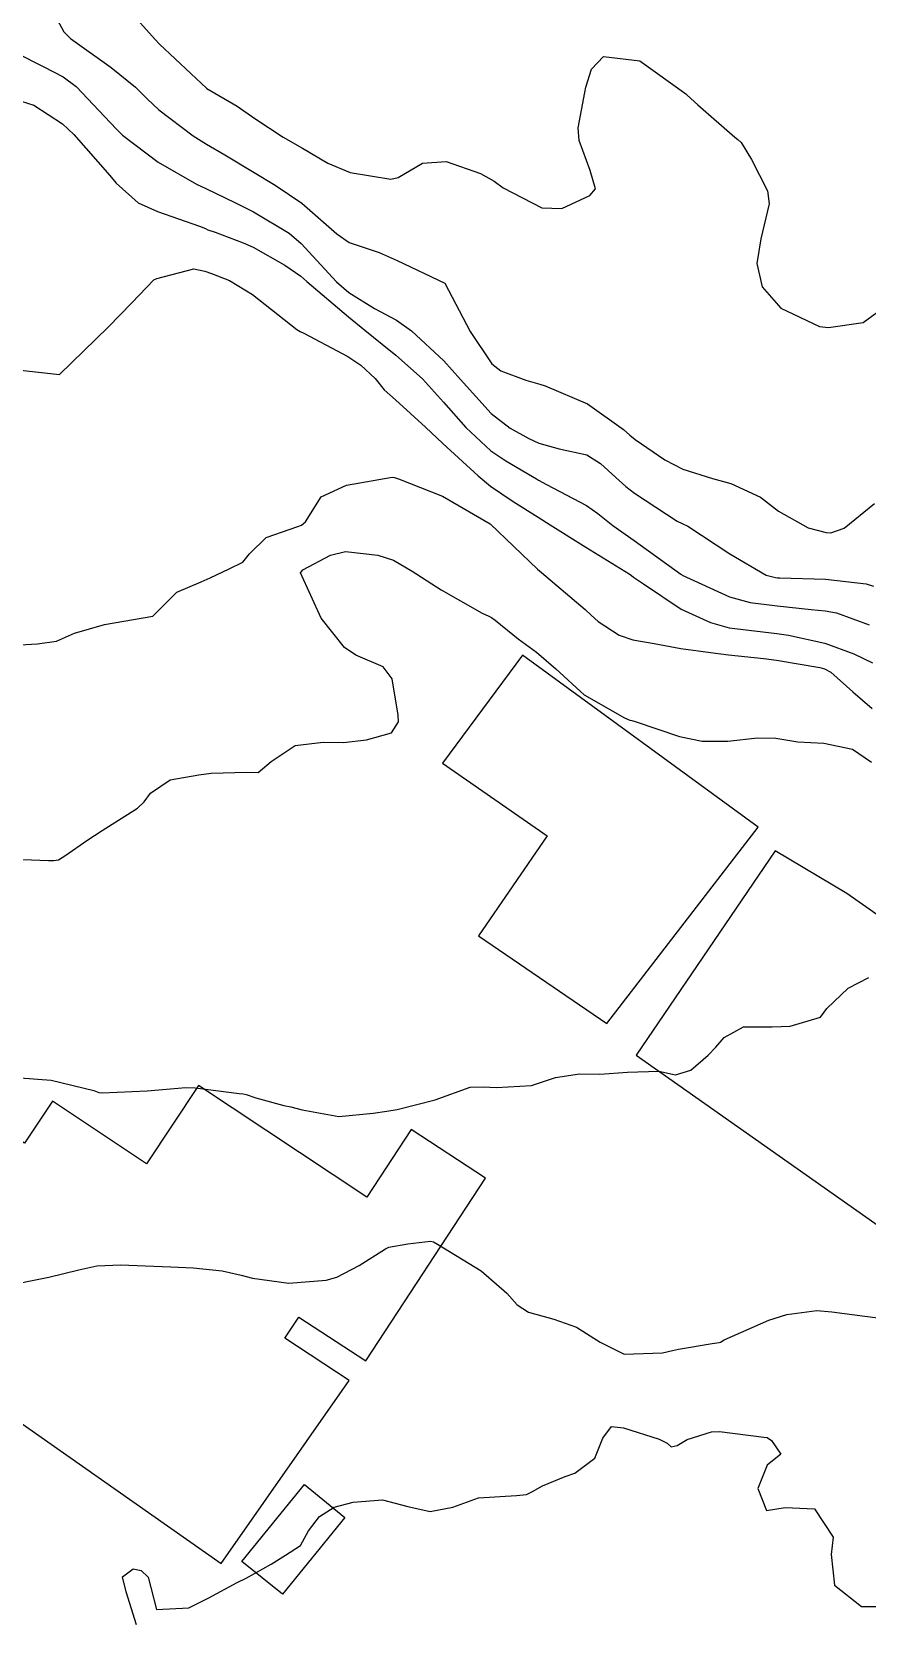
# Model space of a CAD drawing. Header units: metres. Extents: x 298520 to 308411, y 7433745 to 7450750.
# Drawn here: x 301386.3 to 301421.1, y 7442766.6 to 7442832.8 of the extents above; entities that cross this region are included whole.
import ezdxf

# ---------------------------------------------------------------- set-up
doc = ezdxf.new("R2010")
doc.units = ezdxf.units.M
doc.header["$LTSCALE"] = 10
doc.linetypes.add('DASHED', pattern=[0.75, 0.5, -0.25])
for name, color, linetype in [('Curvas de Nivel 1m', 11, 'Continuous'), ('Curvas de Nivel 5m', 15, 'Continuous'), ('Edificações', 30, 'Continuous'), ('Vias Secundárias', 230, 'DASHED')]:
    doc.layers.add(name, color=color, linetype=linetype)

msp = doc.modelspace()

# ---------------------------------------------------------------- linework, layer by layer
at = {"layer": 'Curvas de Nivel 1m', "flags": 128}
for points, elevation in [([(301386.667, 7442834.569), (301387.596, 7442832.822), (301387.884, 7442832.557), (301389.575, 7442831.345), (301390.587, 7442830.525), (301391.076, 7442830.035), (301391.554, 7442829.576), (301392.982, 7442828.496), (301393.538, 7442828.15), (301394.308, 7442827.702), (301395.521, 7442826.979), (301396.399, 7442826.451), (301397.506, 7442825.702), (301398.966, 7442824.425), (301399.489, 7442824.057), (301400.728, 7442823.644), (301401.482, 7442823.313), (301403.473, 7442822.37), (301404.526, 7442820.359), (301405.43, 7442819.013), (301405.802, 7442818.72), (301406.842, 7442818.329), (301407.42, 7442818.158), (301407.64, 7442818.098), (301409.409, 7442817.344), (301410.909, 7442816.277), (301411.164, 7442816.047), (301411.389, 7442815.859), (301412.63, 7442815.008), (301413.377, 7442814.622), (301414.609, 7442814.238), (301415.371, 7442814.032), (301416.608, 7442813.454), (301417.36, 7442812.882), (301418.593, 7442812.188), (301419.35, 7442811.993), (301419.545, 7442811.982), (301420.097, 7442812.169), (301421.363, 7442813.194)], 706), ([(301385.584, 7442831.965), (301386.77, 7442831.373), (301387.569, 7442830.959), (301388.119, 7442830.554), (301389.548, 7442829.046), (301389.79, 7442828.781), (301390.044, 7442828.532), (301391.526, 7442827.404), (301393.125, 7442826.494), (301393.511, 7442826.301), (301394.745, 7442825.711), (301395.502, 7442825.339), (301396.983, 7442824.445), (301397.489, 7442824.016), (301398.96, 7442822.425), (301399.466, 7442821.983), (301400.544, 7442821.316), (301401.45, 7442820.832), (301402.082, 7442820.384), (301403.43, 7442819.128), (301404.122, 7442818.363), (301405.402, 7442816.941), (301406.185, 7442816.338), (301406.97, 7442815.908), (301407.387, 7442815.714), (301408.229, 7442815.467), (301409.382, 7442815.225), (301409.953, 7442814.865), (301410.585, 7442814.282), (301411.001, 7442813.907), (301411.366, 7442813.627), (301413.14, 7442812.468), (301413.354, 7442812.358), (301413.584, 7442812.248), (301415.336, 7442811.095), (301416.848, 7442810.207), (301417.24, 7442810.119), (301417.322, 7442810.107), (301417.42, 7442810.101), (301419.322, 7442810.046), (301421.013, 7442809.847), (301421.319, 7442809.758)], 707), ([(301385.557, 7442830.019), (301386.351, 7442829.776), (301387.547, 7442829.004), (301388.02, 7442828.555), (301389.518, 7442826.846), (301389.786, 7442826.536), (301390.696, 7442825.714), (301391.501, 7442825.347), (301393.249, 7442824.739), (301393.494, 7442824.638), (301393.599, 7442824.593), (301393.899, 7442824.484), (301395.07, 7442824.048), (301395.487, 7442823.862), (301396.808, 7442823.118), (301397.475, 7442822.652), (301397.726, 7442822.437), (301399.451, 7442820.961), (301400.138, 7442820.41), (301400.863, 7442819.825), (301401.433, 7442819.372), (301402.531, 7442818.379), (301403.409, 7442817.416), (301404.344, 7442816.36), (301405.383, 7442815.395), (301406.008, 7442814.97), (301407.117, 7442814.324), (301407.277, 7442814.226), (301407.371, 7442814.167), (301407.705, 7442813.981), (301409.361, 7442813.12), (301409.84, 7442812.775), (301410.469, 7442812.283), (301411.344, 7442811.66), (301413.299, 7442810.25), (301413.323, 7442810.237), (301413.355, 7442810.218), (301415.314, 7442809.314), (301416.178, 7442809.083), (301417.31, 7442808.933), (301418.717, 7442808.778), (301419.308, 7442808.732), (301419.78, 7442808.645), (301421.137, 7442808.152)], 708), ([(301385.425, 7442818.784), (301387.423, 7442818.56), (301388.433, 7442819.55), (301389.443, 7442820.54), (301390.432, 7442821.551), (301391.353, 7442822.512), (301391.473, 7442822.567), (301393.015, 7442822.957), (301393.477, 7442822.866), (301393.756, 7442822.766), (301394.504, 7442822.475), (301395.464, 7442821.896), (301397.303, 7442820.441), (301397.442, 7442820.355), (301397.592, 7442820.288), (301399.432, 7442819.309), (301399.967, 7442818.95), (301400.56, 7442818.403), (301400.944, 7442817.923), (301401.41, 7442817.517), (301402.662, 7442816.377), (301403.386, 7442815.701), (301404.857, 7442814.355), (301405.369, 7442813.923), (301406.312, 7442813.286), (301407.356, 7442812.629), (301407.856, 7442812.315), (301409.339, 7442811.384), (301411.14, 7442810.273), (301411.245, 7442810.194), (301411.322, 7442810.134), (301411.735, 7442809.85), (301413.308, 7442808.797), (301414.531, 7442808.238), (301415.3, 7442808.026), (301415.537, 7442807.988), (301417.297, 7442807.781), (301417.777, 7442807.714), (301419.291, 7442807.386), (301420.504, 7442806.942), (301421.279, 7442806.559)], 709), ([(301385.181, 7442798.404), (301386.961, 7442798.344), (301387.181, 7442798.336), (301387.377, 7442798.362), (301387.691, 7442798.555), (301388.56, 7442799.176), (301389.193, 7442799.584), (301390.666, 7442800.518), (301390.942, 7442800.778), (301391.212, 7442801.136), (301392.028, 7442801.694), (301393.224, 7442801.899), (301393.734, 7442801.976), (301395.226, 7442802.01), (301395.695, 7442801.994), (301396.232, 7442802.455), (301397.24, 7442803.128), (301398.404, 7442803.265), (301399.241, 7442803.251), (301400.202, 7442803.365), (301401.246, 7442803.657), (301401.532, 7442804.105), (301401.52, 7442804.387), (301401.275, 7442805.894), (301400.903, 7442806.396), (301399.762, 7442806.887), (301399.291, 7442807.203), (301398.322, 7442808.43), (301397.455, 7442810.305), (301397.55, 7442810.438), (301398.712, 7442811.047), (301399.335, 7442811.193), (301400.679, 7442811.053), (301401.33, 7442810.845), (301402.109, 7442810.382), (301403.315, 7442809.597), (301405.022, 7442808.637), (301405.304, 7442808.506), (301405.411, 7442808.455), (301405.56, 7442808.346), (301406.525, 7442807.561), (301407.29, 7442807.006), (301408.095, 7442806.312), (301409.267, 7442805.23), (301410.95, 7442804.275), (301411.165, 7442804.184), (301411.252, 7442804.166), (301411.393, 7442804.127), (301413.245, 7442803.502), (301414.178, 7442803.306), (301415.244, 7442803.31), (301416.483, 7442803.449), (301417.245, 7442803.427), (301418.161, 7442803.274), (301419.243, 7442803.218), (301420.436, 7442802.973), (301421.236, 7442802.437)], 711), ([(301385.779, 7442789.288), (301387.069, 7442789.189), (301388.847, 7442788.76), (301389.064, 7442788.687), (301389.191, 7442788.665), (301391.065, 7442788.758), (301392.676, 7442788.885), (301393.067, 7442788.875), (301394.9, 7442788.636), (301395.064, 7442788.623), (301395.189, 7442788.593), (301395.599, 7442788.462), (301396.762, 7442788.146), (301397.059, 7442788.089), (301397.53, 7442787.964), (301399.055, 7442787.677), (301400.476, 7442787.817), (301401.058, 7442787.908), (301401.477, 7442787.968), (301403.063, 7442788.37), (301404.527, 7442788.897), (301405.069, 7442788.922), (301405.614, 7442788.887), (301407.069, 7442788.976), (301408.077, 7442789.306), (301409.074, 7442789.456), (301409.922, 7442789.444), (301411.075, 7442789.535), (301412.384, 7442789.569), (301413.075, 7442789.411), (301413.71, 7442789.61), (301414.435, 7442790.236), (301414.755, 7442790.566), (301415.094, 7442790.977), (301415.902, 7442791.417), (301417.101, 7442791.411), (301417.852, 7442791.442), (301419.108, 7442791.82), (301419.266, 7442792.023), (301419.367, 7442792.177), (301420.261, 7442793.029), (301421.126, 7442793.473)], 712), ([(301384.973, 7442780.59), (301386.977, 7442780.993), (301388.221, 7442781.307), (301388.982, 7442781.469), (301389.973, 7442781.515), (301390.983, 7442781.47), (301392.061, 7442781.42), (301392.982, 7442781.389), (301394.197, 7442781.262), (301394.979, 7442781.08), (301395.464, 7442780.949), (301396.976, 7442780.742), (301398.53, 7442780.864), (301398.972, 7442780.996), (301399.903, 7442781.482), (301400.99, 7442782.179), (301401.137, 7442782.242), (301401.924, 7442782.381), (301402.867, 7442782.499), (301402.994, 7442782.463), (301403.157, 7442782.368), (301404.976, 7442781.253), (301406.05, 7442780.334), (301406.479, 7442779.848), (301406.955, 7442779.544), (301408.011, 7442779.251), (301408.949, 7442778.917), (301409.932, 7442778.29), (301410.938, 7442777.786), (301412.532, 7442777.85), (301412.94, 7442777.943), (301413.194, 7442777.994), (301414.604, 7442778.233), (301414.892, 7442778.282), (301414.944, 7442778.295), (301415.101, 7442778.384), (301416.953, 7442779.202), (301417.703, 7442779.445), (301418.957, 7442779.607), (301419.58, 7442779.551), (301420.955, 7442779.369), (301422.044, 7442779.234)], 713), ([(301390.623, 7442766.522), (301390.193, 7442767.896), (301390.043, 7442768.522), (301390.488, 7442768.855), (301390.827, 7442768.785), (301391.109, 7442768.507), (301391.457, 7442767.158), (301392.81, 7442767.23), (301393.646, 7442767.65), (301394.821, 7442768.294), (301395.196, 7442768.464), (301396.232, 7442769.049), (301396.838, 7442769.426), (301397.453, 7442769.825), (301397.788, 7442770.431), (301398.246, 7442771.039), (301398.863, 7442771.42), (301399.65, 7442771.627), (301400.866, 7442771.732), (301401.932, 7442771.452), (301402.862, 7442771.244), (301403.804, 7442771.42), (301404.867, 7442771.806), (301406.457, 7442771.914), (301406.869, 7442771.95), (301407.115, 7442772.073), (301407.533, 7442772.313), (301408.484, 7442772.697), (301408.878, 7442772.839), (301409.711, 7442773.465), (301410.043, 7442774.288), (301410.405, 7442774.78), (301410.9, 7442774.72), (301412.386, 7442774.258), (301412.725, 7442774.087), (301412.89, 7442773.932), (301413.144, 7442773.993), (301413.554, 7442774.243), (301414.571, 7442774.56), (301414.898, 7442774.579), (301416.754, 7442774.343), (301416.895, 7442774.318), (301417.065, 7442774.198), (301417.459, 7442773.623), (301416.883, 7442773.165), (301416.498, 7442772.206), (301416.859, 7442771.278), (301417.642, 7442771.411), (301418.861, 7442771.356), (301419.636, 7442770.172), (301419.557, 7442769.451), (301419.687, 7442768.171), (301420.814, 7442767.287), (301421.953, 7442767.282)], 714)]:
    msp.add_lwpolyline(points, dxfattribs=dict(at, elevation=elevation))
at = {"layer": 'Curvas de Nivel 5m', "flags": 128}
for points, elevation in [([(301390.547, 7442833.471), (301391.405, 7442832.513), (301391.59, 7442832.312), (301393.536, 7442830.49), (301393.563, 7442830.47), (301394.823, 7442829.738), (301395.551, 7442829.22), (301396.739, 7442828.448), (301397.536, 7442827.984), (301398.598, 7442827.358), (301399.521, 7442826.979), (301401.215, 7442826.697), (301401.519, 7442826.769), (301402.54, 7442827.368), (301403.529, 7442827.431), (301404.946, 7442826.925), (301405.517, 7442826.617), (301405.898, 7442826.336), (301407.505, 7442825.504), (301408.334, 7442825.482), (301409.51, 7442826.018), (301409.743, 7442826.297), (301409.524, 7442827.058), (301409.06, 7442828.305), (301409.023, 7442828.83), (301409.291, 7442830.303), (301409.343, 7442830.525), (301409.578, 7442831.281), (301410.072, 7442831.806), (301411.583, 7442831.623), (301413.498, 7442830.251), (301413.562, 7442830.191), (301414.008, 7442829.796), (301415.545, 7442828.447), (301415.669, 7442828.353), (301415.801, 7442828.226), (301416.235, 7442827.517), (301416.902, 7442826.209), (301416.966, 7442825.667), (301416.619, 7442824.213), (301416.454, 7442823.187), (301416.677, 7442822.212), (301417.46, 7442821.332), (301419.073, 7442820.56), (301419.448, 7442820.523), (301420.88, 7442820.731), (301421.458, 7442821.153)], 705), ([(301385.29, 7442807.291), (301386.499, 7442807.36), (301387.292, 7442807.472), (301388.047, 7442807.8), (301389.299, 7442808.156), (301391.303, 7442808.51), (301392.303, 7442809.51), (301393.317, 7442809.943), (301393.699, 7442810.106), (301394.493, 7442810.478), (301395.049, 7442810.751), (301395.332, 7442811.098), (301396.02, 7442811.776), (301397.35, 7442812.245), (301397.497, 7442812.292), (301397.666, 7442812.437), (301398.313, 7442813.481), (301399.368, 7442813.965), (301401.268, 7442814.288), (301401.372, 7442814.285), (301401.537, 7442814.222), (301403.364, 7442813.501), (301405.353, 7442812.35), (301407.325, 7442810.464), (301407.492, 7442810.318), (301409.308, 7442808.784), (301409.557, 7442808.548), (301409.856, 7442808.292), (301410.729, 7442807.711), (301411.295, 7442807.517), (301412.18, 7442807.376), (301413.292, 7442807.168), (301414.531, 7442806.991), (301415.283, 7442806.893), (301416.75, 7442806.739), (301417.28, 7442806.675), (301419.087, 7442806.37), (301419.275, 7442806.322), (301419.536, 7442806.176), (301420.455, 7442805.352), (301421.258, 7442804.671)], 710)]:
    msp.add_lwpolyline(points, dxfattribs=dict(at, elevation=elevation))
at = {"layer": 'Edificações'}
for points in [[(301404.87, 7442795.205), (301410.21, 7442791.549), (301416.516, 7442799.731), (301406.704, 7442806.878), (301403.363, 7442802.385), (301407.721, 7442799.369)], [(301417.222, 7442798.735), (301411.428, 7442790.236), (301429.812, 7442777.308), (301436.604, 7442785.463), (301420.203, 7442796.968)], [(301379.158, 7442783.422), (301385.827, 7442778.471), (301384.035, 7442776.174), (301394.152, 7442769.084), (301399.485, 7442776.694), (301396.808, 7442778.45), (301397.388, 7442779.334), (301400.172, 7442777.508), (301405.16, 7442785.112), (301402.069, 7442787.14), (301400.223, 7442784.326), (301393.214, 7442788.979), (301391.049, 7442785.718), (301387.124, 7442788.323), (301385.959, 7442786.568), (301382.843, 7442788.637)], [(301395.019, 7442769.168), (301397.623, 7442772.365), (301399.307, 7442770.994), (301396.702, 7442767.797)]]:
    msp.add_lwpolyline(points, close=True, dxfattribs=at)
at = {"layer": 'Vias Secundárias'}
msp.add_lwpolyline([(301465.55, 7442973.319, 0), (301478.59, 7442967.28, -0.011668)], format="xyb", dxfattribs=at)

doc.saveas('drawing.dxf')
